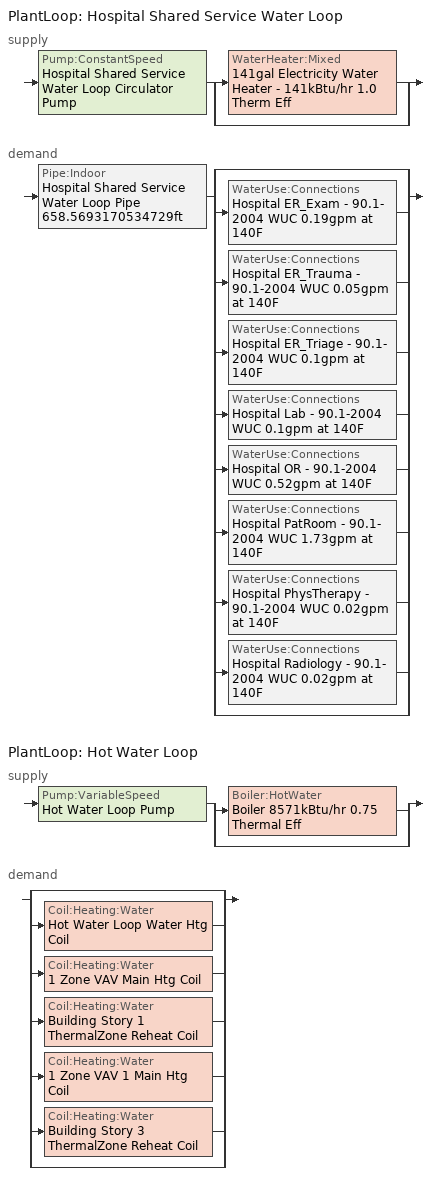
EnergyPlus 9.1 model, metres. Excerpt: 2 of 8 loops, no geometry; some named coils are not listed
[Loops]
PlantLoop 'Hospital Shared Service Water Loop'
 supply: Pump:ConstantSpeed 'Hospital Shared Service Water Loop Circulator Pump' > split
  | WaterHeater:Mixed '141gal Electricity Water Heater - 141kBtu/hr 1.0 Therm Eff'
  | bypass
 demand: Pipe:Indoor 'Hospital Shared Service Water Loop Pipe 658.5693170534729ft' > split
  | bypass
  | WaterUse:Connections 'Hospital ER_Exam - 90.1-2004 WUC 0.19gpm at 140F'
  | WaterUse:Connections 'Hospital ER_Trauma - 90.1-2004 WUC 0.05gpm at 140F'
  | WaterUse:Connections 'Hospital ER_Triage - 90.1-2004 WUC 0.1gpm at 140F'
  | WaterUse:Connections 'Hospital Lab - 90.1-2004 WUC 0.1gpm at 140F'
  | WaterUse:Connections 'Hospital OR - 90.1-2004 WUC 0.52gpm at 140F'
  | WaterUse:Connections 'Hospital PatRoom - 90.1-2004 WUC 1.73gpm at 140F'
  | WaterUse:Connections 'Hospital PhysTherapy - 90.1-2004 WUC 0.02gpm at 140F'
  | WaterUse:Connections 'Hospital Radiology - 90.1-2004 WUC 0.02gpm at 140F'
  | bypass
PlantLoop 'Hot Water Loop'
 supply: Pump:VariableSpeed 'Hot Water Loop Pump' > split
  | Boiler:HotWater 'Boiler 8571kBtu/hr 0.75 Thermal Eff'
  | bypass
 demand: split
  | bypass
  | Coil:Heating:Water 'Hot Water Loop Water Htg Coil'
  | Coil:Heating:Water '1 Zone VAV Main Htg Coil'
  | Coil:Heating:Water 'Building Story 1 ThermalZone Reheat Coil'
  | Coil:Heating:Water '1 Zone VAV 1 Main Htg Coil'
  | Coil:Heating:Water 'Building Story 3 ThermalZone Reheat Coil'
  | bypass
[Material]
Copper pipe 0.75in type L 1: Roughness=Smooth; Thickness {m}=0.001143; Conductivity {W/m-K}=386; Density {kg/m3}=8906.27; Specific Heat {J/kg-K}=385.1856; Thermal Absorptance=0.9; Solar Absorptance=0.7; Visible Absorptance=0.7
[Construction]
Uninsulated copper pipe 0.75in type L 1: Copper pipe 0.75in type L 1
[ZoneControl:Thermostat]
Building Story 2 ThermalZone Thermostat: Zone or ZoneList=Building Story 2 ThermalZone; Control Type Schedule=Building Story 2 ThermalZone Thermostat Schedule; Control Object Type 1=ThermostatSetpoint:DualSetpoint; Control Name 1=Story Mid Blended Space Type Thermostat
[ThermostatSetpoint:DualSetpoint]
Story Mid Blended Space Type Thermostat: Heating Setpoint Temperature Schedule=Hospital HTGSETP_SCH; Cooling Setpoint Temperature Schedule=Hospital CLGSETP_SCH
[Coil:Heating:Water] Availability Schedule=Always On Discrete; U-Factor Times Area Value {W/K}=Autosize; Maximum Water Flow Rate {m3/s}=Autosize; Performance Input Method=UFactorTimesAreaAndDesignWaterFlowRate; Rated Capacity {W}=Autosize; Rated Inlet Water Temperature {C}=82.2222; Rated Outlet Water Temperature {C}=71.1111; Rated Ratio for Air and Water Convection=0.5
Name | Rated Inlet Air Temperature {C} | Rated Outlet Air Temperature {C}
Building Story 1 ThermalZone Reheat Coil; Building Story 3 ThermalZone Reheat Coil | 12.7778 | 40
Hot Water Loop Water Htg Coil | 16.6 | 32.2
[Zone equipment]
Building Story 2 ThermalZone: Building Story 2 ThermalZone PTAC
[Sizing:Zone]
Building Story 2 ThermalZone: Zone Cooling Design Supply Air Temperature Input Method=SupplyAirTemperature; Zone Cooling Design Supply Air Temperature {C}=13.8889; Zone Cooling Design Supply Air Temperature Difference {deltaC}=11.11; Zone Heating Design Supply Air Temperature Input Method=SupplyAirTemperature; Zone Heating Design Supply Air Temperature {C}=50; Zone Heating Design Supply Air Temperature Difference {deltaC}=11.11; Zone Cooling Design Supply Air Humidity Ratio {kgWater/kgDryAir}=0.008; Zone Heating Design Supply Air Humidity Ratio {kgWater/kgDryAir}=0.008; Design Specification Outdoor Air Object=Blended OA 1; Cooling Design Air Flow Method=DesignDay; Cooling Design Air Flow Rate {m3/s}=0; Cooling Minimum Air Flow per Zone Floor Area {m3/s-m2}=0.000762; Cooling Minimum Air Flow {m3/s}=0; Cooling Minimum Air Flow Fraction=0; Heating Design Air Flow Method=DesignDay; Heating Design Air Flow Rate {m3/s}=0; Heating Maximum Air Flow per Zone Floor Area {m3/s-m2}=0.002032; Heating Maximum Air Flow {m3/s}=0.141576; Heating Maximum Air Flow Fraction=0.3; Design Specification Zone Air Distribution Object=Building Story 2 ThermalZone Design Spec Zone Air Dist; Account for Dedicated Outdoor Air System=No
[DesignSpecification:ZoneAirDistribution]
Building Story 2 ThermalZone Design Spec Zone Air Dist: Zone Air Distribution Effectiveness in Cooling Mode=1; Zone Air Distribution Effectiveness in Heating Mode=1
[DesignSpecification:OutdoorAir]
Blended OA 1: Outdoor Air Method=Sum; Outdoor Air Flow per Person {m3/s-person}=0.00257513; Outdoor Air Flow per Zone Floor Area {m3/s-m2}=3.29502e-05; Outdoor Air Flow per Zone {m3/s}=0; Outdoor Air Flow Air Changes per Hour {1/hr}=0.608424
[ZoneHVAC:PackagedTerminalAirConditioner]
Building Story 2 ThermalZone PTAC: Availability Schedule=Always On Discrete; Cooling Supply Air Flow Rate {m3/s}=Autosize; Heating Supply Air Flow Rate {m3/s}=Autosize; No Load Supply Air Flow Rate {m3/s}=Autosize; Cooling Outdoor Air Flow Rate {m3/s}=Autosize; Heating Outdoor Air Flow Rate {m3/s}=Autosize; No Load Outdoor Air Flow Rate {m3/s}=Autosize; Supply Air Fan=Building Story 2 ThermalZone PTAC Fan; Heating Coil=Hot Water Loop Water Htg Coil; Cooling Coil=Building Story 2 ThermalZone PTAC 1spd DX AC Clg Coil 1796kBtu/hr 9.3EER; Fan Placement=DrawThrough; Supply Air Fan Operating Mode Schedule=Always On Discrete
[Fan:ConstantVolume]
Building Story 2 ThermalZone PTAC Fan: Availability Schedule=Always On Discrete; Fan Total Efficiency=0.1595; Pressure Rise {Pa}=331.288; Maximum Flow Rate {m3/s}=AutoSize; Motor Efficiency=0.29; Motor In Airstream Fraction=1
[Coil:Cooling:DX:SingleSpeed]
Building Story 2 ThermalZone PTAC 1spd DX AC Clg Coil 1796kBtu/hr 9.3EER: Availability Schedule=Always On Discrete; Gross Rated Total Cooling Capacity {W}=Autosize; Gross Rated Sensible Heat Ratio=Autosize; Gross Rated Cooling COP {W/W}=3.23448; Rated Air Flow Rate {m3/s}=Autosize; Rated Evaporator Fan Power Per Volume Flow Rate {W/(m3/s)}=773.3; Total Cooling Capacity Function of Temperature Curve=PSZ-Fine Storage DX Coil Cap-FT; Total Cooling Capacity Function of Flow Fraction Curve=DX Coil Cap-FF; Energy Input Ratio Function of Temperature Curve=PSZ-AC DX Coil EIR-FT; Energy Input Ratio Function of Flow Fraction Curve=Split DX Coil EIR-FF; Part Load Fraction Correlation Curve=HPACCOOLPLFFPLR; Condenser Type=AirCooled; Evaporative Condenser Effectiveness=0; Evaporative Condenser Air Flow Rate {m3/s}=Autosize; Evaporative Condenser Pump Rated Power Consumption {W}=Autosize; Crankcase Heater Capacity {W}=0; Maximum Outdoor Dry-Bulb Temperature for Crankcase Heater Operation {C}=0; Basin Heater Capacity {W/K}=0; Basin Heater Setpoint Temperature {C}=10
[SetpointManager:Scheduled] Control Variable=Temperature
Name | Schedule | Setpoint Node or NodeList
Service hot water setpoint manager 1 | Service Water Loop Temp - 140F 1 | Hospital Shared Service Water Loop Supply Outlet Node
Hot Water Loop Setpoint Manager | Hot Water Loop Temp - 180F | Hot Water Loop Supply Outlet Node
[PlantLoop] Fluid Type=Water; Minimum Loop Temperature {C}=10; Maximum Loop Flow Rate {m3/s}=Autosize; Minimum Loop Flow Rate {m3/s}=0; Plant Loop Volume {m3}=Autocalculate; Load Distribution Scheme=Optimal; Plant Loop Demand Calculation Scheme=SingleSetpoint
Name | Plant Equipment Operation Scheme | Maximum Loop Temperature {C}
Hospital Shared Service Water Loop | Hospital Shared Service Water Loop Operation Schemes | 60
Hot Water Loop | Hot Water Loop Operation Schemes | 100
[Sizing:Plant] Loop Type=Heating; Sizing Option=NonCoincident; Zone Timesteps in Averaging Window=1; Coincident Sizing Factor Mode=None
Name | Design Loop Exit Temperature {C} | Loop Design Temperature Difference {deltaC}
Hospital Shared Service Water Loop | 60 | 5
Hot Water Loop | 82.2222 | 11.1111
[Pump:ConstantSpeed]
Hospital Shared Service Water Loop Circulator Pump: Design Flow Rate {m3/s}=Autosize; Design Pump Head {Pa}=29890.7; Design Power Consumption {W}=Autosize; Motor Efficiency=0.825; Fraction of Motor Inefficiencies to Fluid Stream=0; Pump Control Type=Intermittent; Design Power Sizing Method=PowerPerFlowPerPressure; Design Electric Power per Unit Flow Rate {W/(m3/s)}=348701.1; Design Shaft Power per Unit Flow Rate per Unit Head=1.28205
[Pump:VariableSpeed]
Hot Water Loop Pump: Design Maximum Flow Rate {m3/s}=Autosize; Design Pump Head {Pa}=179344; Design Power Consumption {W}=Autosize; Motor Efficiency=0.91; Fraction of Motor Inefficiencies to Fluid Stream=0; Coefficient 1 of the Part Load Performance Curve=0; Coefficient 2 of the Part Load Performance Curve=1; Coefficient 3 of the Part Load Performance Curve=0; Coefficient 4 of the Part Load Performance Curve=0; Design Minimum Flow Rate {m3/s}=0; Pump Control Type=Intermittent; Skin Loss Radiative Fraction=0.5; Design Power Sizing Method=PowerPerFlowPerPressure; Design Electric Power per Unit Flow Rate {W/(m3/s)}=348701.1; Design Shaft Power per Unit Flow Rate per Unit Head=1.28205; Design Minimum Flow Rate Fraction=0
[PlantEquipmentOperationSchemes] Control Scheme Object Type 1=PlantEquipmentOperation:HeatingLoad; Control Scheme Schedule Name 1=Always On Discrete
Name | Control Scheme Name 1
Hospital Shared Service Water Loop Operation Schemes | Hospital Shared Service Water Loop Heating Operation Scheme
Hot Water Loop Operation Schemes | Hot Water Loop Heating Operation Scheme
[PlantEquipmentList]
Hospital Shared Service Water Loop Heating Equipment List: WaterHeater:Mixed, 141gal Electricity Water Heater - 141kBtu/hr 1.0 Therm Eff
Hot Water Loop Heating Equipment List: Boiler:HotWater, Boiler 8571kBtu/hr 0.75 Thermal Eff
[WaterHeater:Mixed]
141gal Electricity Water Heater - 141kBtu/hr 1.0 Therm Eff: Tank Volume {m3}=0.533809; Setpoint Temperature Schedule=Service Water Loop Temp - 140F 1; Deadband Temperature Difference {deltaC}=2; Maximum Temperature Limit {C}=60; Heater Control Type=Cycle; Heater Maximum Capacity {W}=41328.1; Heater Ignition Minimum Flow Rate {m3/s}=0; Heater Ignition Delay {s}=0; Heater Fuel Type=Electricity; Heater Thermal Efficiency=1; Off Cycle Parasitic Fuel Consumption Rate {W}=0; Off Cycle Parasitic Fuel Type=Electricity; Off Cycle Parasitic Heat Fraction to Tank=0; On Cycle Parasitic Fuel Consumption Rate {W}=0; On Cycle Parasitic Fuel Type=Electricity; On Cycle Parasitic Heat Fraction to Tank=0; Ambient Temperature Indicator=Schedule; Ambient Temperature Schedule=Water Heater Ambient Temp Schedule - 71.6f 1; Off Cycle Loss Coefficient to Ambient Temperature {W/K}=3.28294; Off Cycle Loss Fraction to Zone=1; On Cycle Loss Coefficient to Ambient Temperature {W/K}=3.28294; On Cycle Loss Fraction to Zone=1; Use Side Effectiveness=1; Source Side Effectiveness=1; Use Side Design Flow Rate {m3/s}=Autosize; Source Side Design Flow Rate {m3/s}=Autosize; Indirect Water Heating Recovery Time {hr}=1.5; Source Side Flow Control Mode=IndirectHeatPrimarySetpoint
[WaterUse:Connections]
Name | Water Use Equipment Name 1
Hospital ER_Exam - 90.1-2004 WUC 0.19gpm at 140F | Hospital ER_Exam - 90.1-2004 Service Water Use 0.19gpm at 140F
Hospital ER_Trauma - 90.1-2004 WUC 0.05gpm at 140F | Hospital ER_Trauma - 90.1-2004 Service Water Use 0.05gpm at 140F
Hospital ER_Triage - 90.1-2004 WUC 0.1gpm at 140F | Hospital ER_Triage - 90.1-2004 Service Water Use 0.1gpm at 140F
Hospital Lab - 90.1-2004 WUC 0.1gpm at 140F | Hospital Lab - 90.1-2004 Service Water Use 0.1gpm at 140F
Hospital OR - 90.1-2004 WUC 0.52gpm at 140F | Hospital OR - 90.1-2004 Service Water Use 0.52gpm at 140F
Hospital PatRoom - 90.1-2004 WUC 1.73gpm at 140F | Hospital PatRoom - 90.1-2004 Service Water Use 1.73gpm at 140F
Hospital PhysTherapy - 90.1-2004 WUC 0.02gpm at 140F | Hospital PhysTherapy - 90.1-2004 Service Water Use 0.02gpm at 140F
Hospital Radiology - 90.1-2004 WUC 0.02gpm at 140F | Hospital Radiology - 90.1-2004 Service Water Use 0.02gpm at 140F
[WaterUse:Equipment] Sensible Fraction Schedule=Fraction Sensible - 0.2; Latent Fraction Schedule=Fraction Latent - 0.05
Name | Peak Flow Rate {m3/s} | Flow Rate Fraction Schedule | Target Temperature Schedule
Hospital ER_Exam - 90.1-2004 Service Water Use 0.19gpm at 140F | 1.19498e-05 | Hospital BLDG_SWH_EXTD_SCH | Mixed Water At Faucet Temp - 140F
Hospital ER_Trauma - 90.1-2004 Service Water Use 0.05gpm at 140F | 3.01763e-06 | Hospital BLDG_SWH_EXTD_SCH | Mixed Water At Faucet Temp - 140F 1
Hospital ER_Triage - 90.1-2004 Service Water Use 0.1gpm at 140F | 6.03526e-06 | Hospital BLDG_SWH_EXTD_SCH | Mixed Water At Faucet Temp - 140F 2
Hospital Lab - 90.1-2004 Service Water Use 0.1gpm at 140F | 5.99714e-06 | Hospital BLDG_SWH_SCH | Mixed Water At Faucet Temp - 140F 4
Hospital OR - 90.1-2004 Service Water Use 0.52gpm at 140F | 3.29525e-05 | Hospital BLDG_SWH_SCH | Mixed Water At Faucet Temp - 140F 5
Hospital PatRoom - 90.1-2004 Service Water Use 1.73gpm at 140F | 0.000109281 | Hospital BLDG_SWH_EXTD_SCH | Mixed Water At Faucet Temp - 140F 6
Hospital PhysTherapy - 90.1-2004 Service Water Use 0.02gpm at 140F | 1.48824e-06 | Hospital BLDG_SWH_SCH | Mixed Water At Faucet Temp - 140F 7
Hospital Radiology - 90.1-2004 Service Water Use 0.02gpm at 140F | 1.49674e-06 | Hospital BLDG_SWH_EXTD_SCH | Mixed Water At Faucet Temp - 140F 8
[PlantEquipmentOperation:HeatingLoad] Load Range Lower Limit 1 {W}=0; Load Range Upper Limit 1 {W}=1000000000
Name | Range Equipment List Name 1
Hospital Shared Service Water Loop Heating Operation Scheme | Hospital Shared Service Water Loop Heating Equipment List
Hot Water Loop Heating Operation Scheme | Hot Water Loop Heating Equipment List
[Pipe:Indoor]
Hospital Shared Service Water Loop Pipe 658.5693170534729ft: Construction=Uninsulated copper pipe 0.75in type L 1; Environment Type=Schedule; Ambient Temperature Schedule=Hospital Shared Service Water Loop Piping Air Temp - 70F; Ambient Air Velocity Schedule=Hospital Shared Service Water Loop Piping Air Velocity - 0.67mph; Pipe Inside Diameter {m}=0.019939; Pipe Length {m}=200.732
[Boiler:HotWater]
Boiler 8571kBtu/hr 0.75 Thermal Eff: Fuel Type=NaturalGas; Nominal Capacity {W}=Autosize; Nominal Thermal Efficiency=0.75; Efficiency Curve Temperature Evaluation Variable=LeavingBoiler; Normalized Boiler Efficiency Curve=Boiler with No Minimum Turndown; Design Water Flow Rate {m3/s}=Autosize; Minimum Part Load Ratio=0; Maximum Part Load Ratio=1.2; Optimum Part Load Ratio=1; Water Outlet Upper Temperature Limit {C}=95; Boiler Flow Mode=LeavingSetpointModulated; Parasitic Electric Load {W}=0; Sizing Factor=1
[Schedule:Compact]
Building Story 2 ThermalZone Thermostat Schedule: Through: 12/31, For: AllDays, Until: 24:00, 4
[Schedule:Day:Interval]
Hospital HTGSETP_SCH Default; Hospital HTGSETP_SCH Summer Design Day; Hospital HTGSETP_SCH Winter Design Day: No, 24:00, 21
Hospital CLGSETP_SCH Default; Hospital CLGSETP_SCH Summer Design Day; Hospital CLGSETP_SCH Winter Design Day: No, 24:00, 24
Fraction Latent - 0.05 Default: No, 24:00, 0.05
Fraction Sensible - 0.2 Default: No, 24:00, 0.2
Hospital BLDG_SWH_EXTD_SCH Default; Hospital BLDG_SWH_EXTD_SCH Default|WntrDsn|Sat Day; Hospital BLDG_SWH_EXTD_SCH Winter Design Day: No, 08:00, 0.3, 09:00, 0.4, 10:00, 0.5, 17:00, 0.6, 18:00, 0.5, 24:00, 0.3
Hospital BLDG_SWH_EXTD_SCH SmrDsn|Wkdy Day; Hospital BLDG_SWH_EXTD_SCH Summer Design Day: No, 07:00, 0.3, 08:00, 0.5, 09:00, 0.58, 10:00, 0.66, 11:00, 0.78, 12:00, 0.82, 13:00, 0.71, 14:00, 0.82, 15:00, 0.78, 16:00, 0.74, 17:00, 0.63, 18:00, 0.41, 21:00, 0.35, 24:00, 0.3
Hospital BLDG_SWH_SCH Default: No, 08:00, 0, 16:00, 0.01, 24:00, 0
Hospital BLDG_SWH_SCH SmrDsn|Wkdy Day; Hospital BLDG_SWH_SCH Summer Design Day: No, 07:00, 0, 08:00, 0.17, 09:00, 0.58, 10:00, 0.66, 11:00, 0.78, 12:00, 0.82, 13:00, 0.71, 14:00, 0.82, 15:00, 0.78, 16:00, 0.74, 17:00, 0.63, 18:00, 0.41, 21:00, 0.18, 22:00, 0.1, 24:00, 0
Hospital BLDG_SWH_SCH Winter Design Day; Hospital BLDG_SWH_SCH WntrDsn|Sat Day: No, 07:00, 0, 08:00, 0.01, 09:00, 0.2, 10:00, 0.28, 12:00, 0.3, 14:00, 0.24, 17:00, 0.23, 19:00, 0.1, 24:00, 0
Hospital Shared Service Water Loop Piping Air Temp - 70F Default: No, 24:00, 21.1111
Hospital Shared Service Water Loop Piping Air Velocity - 0.67mph Default: No, 24:00, 0.3
Hot Water Loop Temp - 180F Default: No, 24:00, 82.2222
Mixed Water At Faucet Temp - 140F Default; Mixed Water At Faucet Temp - 140F Default 1; Mixed Water At Faucet Temp - 140F Default 2; Mixed Water At Faucet Temp - 140F Default 4; Mixed Water At Faucet Temp - 140F Default 5; Mixed Water At Faucet Temp - 140F Default 6; Mixed Water At Faucet Temp - 140F Default 7; Mixed Water At Faucet Temp - 140F Default 8; Service Water Loop Temp - 140F Default 1: No, 24:00, 60
Water Heater Ambient Temp Schedule - 71.6f Default 1: No, 24:00, 22
[Schedule:Week:Daily]
Hospital HTGSETP_SCH Week Rule - Jan1-Dec31: Hospital HTGSETP_SCH Default, Hospital HTGSETP_SCH Default, Hospital HTGSETP_SCH Default, Hospital HTGSETP_SCH Default, Hospital HTGSETP_SCH Default, Hospital HTGSETP_SCH Default, Hospital HTGSETP_SCH Default, Hospital HTGSETP_SCH Default, Hospital HTGSETP_SCH Summer Design Day, Hospital HTGSETP_SCH Winter Design Day, Hospital HTGSETP_SCH Default, Hospital HTGSETP_SCH Default
Hospital CLGSETP_SCH Week Rule - Jan1-Dec31: Hospital CLGSETP_SCH Default, Hospital CLGSETP_SCH Default, Hospital CLGSETP_SCH Default, Hospital CLGSETP_SCH Default, Hospital CLGSETP_SCH Default, Hospital CLGSETP_SCH Default, Hospital CLGSETP_SCH Default, Hospital CLGSETP_SCH Default, Hospital CLGSETP_SCH Summer Design Day, Hospital CLGSETP_SCH Winter Design Day, Hospital CLGSETP_SCH Default, Hospital CLGSETP_SCH Default
Fraction Latent - 0.05 Week Rule - Jan1-Dec31: Fraction Latent - 0.05 Default, Fraction Latent - 0.05 Default, Fraction Latent - 0.05 Default, Fraction Latent - 0.05 Default, Fraction Latent - 0.05 Default, Fraction Latent - 0.05 Default, Fraction Latent - 0.05 Default, Fraction Latent - 0.05 Default, Fraction Latent - 0.05 Default, Fraction Latent - 0.05 Default, Fraction Latent - 0.05 Default, Fraction Latent - 0.05 Default
Fraction Sensible - 0.2 Week Rule - Jan1-Dec31: Fraction Sensible - 0.2 Default, Fraction Sensible - 0.2 Default, Fraction Sensible - 0.2 Default, Fraction Sensible - 0.2 Default, Fraction Sensible - 0.2 Default, Fraction Sensible - 0.2 Default, Fraction Sensible - 0.2 Default, Fraction Sensible - 0.2 Default, Fraction Sensible - 0.2 Default, Fraction Sensible - 0.2 Default, Fraction Sensible - 0.2 Default, Fraction Sensible - 0.2 Default
Hospital BLDG_SWH_EXTD_SCH Week Rule - Jan1-Jan5: Hospital BLDG_SWH_EXTD_SCH Default, Hospital BLDG_SWH_EXTD_SCH Default, Hospital BLDG_SWH_EXTD_SCH SmrDsn|Wkdy Day, Hospital BLDG_SWH_EXTD_SCH SmrDsn|Wkdy Day, Hospital BLDG_SWH_EXTD_SCH SmrDsn|Wkdy Day, Hospital BLDG_SWH_EXTD_SCH SmrDsn|Wkdy Day, Hospital BLDG_SWH_EXTD_SCH Default|WntrDsn|Sat Day, Hospital BLDG_SWH_EXTD_SCH Default, Hospital BLDG_SWH_EXTD_SCH Summer Design Day, Hospital BLDG_SWH_EXTD_SCH Winter Design Day, Hospital BLDG_SWH_EXTD_SCH Default, Hospital BLDG_SWH_EXTD_SCH Default
Hospital BLDG_SWH_EXTD_SCH Week Rule - Jan6-Dec31: Hospital BLDG_SWH_EXTD_SCH Default, Hospital BLDG_SWH_EXTD_SCH SmrDsn|Wkdy Day, Hospital BLDG_SWH_EXTD_SCH SmrDsn|Wkdy Day, Hospital BLDG_SWH_EXTD_SCH SmrDsn|Wkdy Day, Hospital BLDG_SWH_EXTD_SCH SmrDsn|Wkdy Day, Hospital BLDG_SWH_EXTD_SCH SmrDsn|Wkdy Day, Hospital BLDG_SWH_EXTD_SCH Default|WntrDsn|Sat Day, Hospital BLDG_SWH_EXTD_SCH Default, Hospital BLDG_SWH_EXTD_SCH Summer Design Day, Hospital BLDG_SWH_EXTD_SCH Winter Design Day, Hospital BLDG_SWH_EXTD_SCH Default, Hospital BLDG_SWH_EXTD_SCH Default
Hospital BLDG_SWH_SCH Week Rule - Jan1-Jan5: Hospital BLDG_SWH_SCH Default, Hospital BLDG_SWH_SCH Default, Hospital BLDG_SWH_SCH SmrDsn|Wkdy Day, Hospital BLDG_SWH_SCH SmrDsn|Wkdy Day, Hospital BLDG_SWH_SCH SmrDsn|Wkdy Day, Hospital BLDG_SWH_SCH SmrDsn|Wkdy Day, Hospital BLDG_SWH_SCH WntrDsn|Sat Day, Hospital BLDG_SWH_SCH Default, Hospital BLDG_SWH_SCH Summer Design Day, Hospital BLDG_SWH_SCH Winter Design Day, Hospital BLDG_SWH_SCH Default, Hospital BLDG_SWH_SCH Default
Hospital BLDG_SWH_SCH Week Rule - Jan6-Dec31: Hospital BLDG_SWH_SCH Default, Hospital BLDG_SWH_SCH SmrDsn|Wkdy Day, Hospital BLDG_SWH_SCH SmrDsn|Wkdy Day, Hospital BLDG_SWH_SCH SmrDsn|Wkdy Day, Hospital BLDG_SWH_SCH SmrDsn|Wkdy Day, Hospital BLDG_SWH_SCH SmrDsn|Wkdy Day, Hospital BLDG_SWH_SCH WntrDsn|Sat Day, Hospital BLDG_SWH_SCH Default, Hospital BLDG_SWH_SCH Summer Design Day, Hospital BLDG_SWH_SCH Winter Design Day, Hospital BLDG_SWH_SCH Default, Hospital BLDG_SWH_SCH Default
Hospital Shared Service Water Loop Piping Air Temp - 70F Week Rule - Jan1-Dec31: Hospital Shared Service Water Loop Piping Air Temp - 70F Default, Hospital Shared Service Water Loop Piping Air Temp - 70F Default, Hospital Shared Service Water Loop Piping Air Temp - 70F Default, Hospital Shared Service Water Loop Piping Air Temp - 70F Default, Hospital Shared Service Water Loop Piping Air Temp - 70F Default, Hospital Shared Service Water Loop Piping Air Temp - 70F Default, Hospital Shared Service Water Loop Piping Air Temp - 70F Default, Hospital Shared Service Water Loop Piping Air Temp - 70F Default, Hospital Shared Service Water Loop Piping Air Temp - 70F Default, Hospital Shared Service Water Loop Piping Air Temp - 70F Default, Hospital Shared Service Water Loop Piping Air Temp - 70F Default, Hospital Shared Service Water Loop Piping Air Temp - 70F Default
Hospital Shared Service Water Loop Piping Air Velocity - 0.67mph Week Rule - Jan1-Dec31: Hospital Shared Service Water Loop Piping Air Velocity - 0.67mph Default, Hospital Shared Service Water Loop Piping Air Velocity - 0.67mph Default, Hospital Shared Service Water Loop Piping Air Velocity - 0.67mph Default, Hospital Shared Service Water Loop Piping Air Velocity - 0.67mph Default, Hospital Shared Service Water Loop Piping Air Velocity - 0.67mph Default, Hospital Shared Service Water Loop Piping Air Velocity - 0.67mph Default, Hospital Shared Service Water Loop Piping Air Velocity - 0.67mph Default, Hospital Shared Service Water Loop Piping Air Velocity - 0.67mph Default, Hospital Shared Service Water Loop Piping Air Velocity - 0.67mph Default, Hospital Shared Service Water Loop Piping Air Velocity - 0.67mph Default, Hospital Shared Service Water Loop Piping Air Velocity - 0.67mph Default, Hospital Shared Service Water Loop Piping Air Velocity - 0.67mph Default
Hot Water Loop Temp - 180F Week Rule - Jan1-Dec31: Hot Water Loop Temp - 180F Default, Hot Water Loop Temp - 180F Default, Hot Water Loop Temp - 180F Default, Hot Water Loop Temp - 180F Default, Hot Water Loop Temp - 180F Default, Hot Water Loop Temp - 180F Default, Hot Water Loop Temp - 180F Default, Hot Water Loop Temp - 180F Default, Hot Water Loop Temp - 180F Default, Hot Water Loop Temp - 180F Default, Hot Water Loop Temp - 180F Default, Hot Water Loop Temp - 180F Default
Mixed Water At Faucet Temp - 140F Week Rule - Jan1-Dec31: Mixed Water At Faucet Temp - 140F Default, Mixed Water At Faucet Temp - 140F Default, Mixed Water At Faucet Temp - 140F Default, Mixed Water At Faucet Temp - 140F Default, Mixed Water At Faucet Temp - 140F Default, Mixed Water At Faucet Temp - 140F Default, Mixed Water At Faucet Temp - 140F Default, Mixed Water At Faucet Temp - 140F Default, Mixed Water At Faucet Temp - 140F Default, Mixed Water At Faucet Temp - 140F Default, Mixed Water At Faucet Temp - 140F Default, Mixed Water At Faucet Temp - 140F Default
Mixed Water At Faucet Temp - 140F 1 Week Rule - Jan1-Dec31: Mixed Water At Faucet Temp - 140F Default 1, Mixed Water At Faucet Temp - 140F Default 1, Mixed Water At Faucet Temp - 140F Default 1, Mixed Water At Faucet Temp - 140F Default 1, Mixed Water At Faucet Temp - 140F Default 1, Mixed Water At Faucet Temp - 140F Default 1, Mixed Water At Faucet Temp - 140F Default 1, Mixed Water At Faucet Temp - 140F Default 1, Mixed Water At Faucet Temp - 140F Default 1, Mixed Water At Faucet Temp - 140F Default 1, Mixed Water At Faucet Temp - 140F Default 1, Mixed Water At Faucet Temp - 140F Default 1
Mixed Water At Faucet Temp - 140F 2 Week Rule - Jan1-Dec31: Mixed Water At Faucet Temp - 140F Default 2, Mixed Water At Faucet Temp - 140F Default 2, Mixed Water At Faucet Temp - 140F Default 2, Mixed Water At Faucet Temp - 140F Default 2, Mixed Water At Faucet Temp - 140F Default 2, Mixed Water At Faucet Temp - 140F Default 2, Mixed Water At Faucet Temp - 140F Default 2, Mixed Water At Faucet Temp - 140F Default 2, Mixed Water At Faucet Temp - 140F Default 2, Mixed Water At Faucet Temp - 140F Default 2, Mixed Water At Faucet Temp - 140F Default 2, Mixed Water At Faucet Temp - 140F Default 2
Mixed Water At Faucet Temp - 140F 4 Week Rule - Jan1-Dec31: Mixed Water At Faucet Temp - 140F Default 4, Mixed Water At Faucet Temp - 140F Default 4, Mixed Water At Faucet Temp - 140F Default 4, Mixed Water At Faucet Temp - 140F Default 4, Mixed Water At Faucet Temp - 140F Default 4, Mixed Water At Faucet Temp - 140F Default 4, Mixed Water At Faucet Temp - 140F Default 4, Mixed Water At Faucet Temp - 140F Default 4, Mixed Water At Faucet Temp - 140F Default 4, Mixed Water At Faucet Temp - 140F Default 4, Mixed Water At Faucet Temp - 140F Default 4, Mixed Water At Faucet Temp - 140F Default 4
Mixed Water At Faucet Temp - 140F 5 Week Rule - Jan1-Dec31: Mixed Water At Faucet Temp - 140F Default 5, Mixed Water At Faucet Temp - 140F Default 5, Mixed Water At Faucet Temp - 140F Default 5, Mixed Water At Faucet Temp - 140F Default 5, Mixed Water At Faucet Temp - 140F Default 5, Mixed Water At Faucet Temp - 140F Default 5, Mixed Water At Faucet Temp - 140F Default 5, Mixed Water At Faucet Temp - 140F Default 5, Mixed Water At Faucet Temp - 140F Default 5, Mixed Water At Faucet Temp - 140F Default 5, Mixed Water At Faucet Temp - 140F Default 5, Mixed Water At Faucet Temp - 140F Default 5
Mixed Water At Faucet Temp - 140F 6 Week Rule - Jan1-Dec31: Mixed Water At Faucet Temp - 140F Default 6, Mixed Water At Faucet Temp - 140F Default 6, Mixed Water At Faucet Temp - 140F Default 6, Mixed Water At Faucet Temp - 140F Default 6, Mixed Water At Faucet Temp - 140F Default 6, Mixed Water At Faucet Temp - 140F Default 6, Mixed Water At Faucet Temp - 140F Default 6, Mixed Water At Faucet Temp - 140F Default 6, Mixed Water At Faucet Temp - 140F Default 6, Mixed Water At Faucet Temp - 140F Default 6, Mixed Water At Faucet Temp - 140F Default 6, Mixed Water At Faucet Temp - 140F Default 6
Mixed Water At Faucet Temp - 140F 7 Week Rule - Jan1-Dec31: Mixed Water At Faucet Temp - 140F Default 7, Mixed Water At Faucet Temp - 140F Default 7, Mixed Water At Faucet Temp - 140F Default 7, Mixed Water At Faucet Temp - 140F Default 7, Mixed Water At Faucet Temp - 140F Default 7, Mixed Water At Faucet Temp - 140F Default 7, Mixed Water At Faucet Temp - 140F Default 7, Mixed Water At Faucet Temp - 140F Default 7, Mixed Water At Faucet Temp - 140F Default 7, Mixed Water At Faucet Temp - 140F Default 7, Mixed Water At Faucet Temp - 140F Default 7, Mixed Water At Faucet Temp - 140F Default 7
Mixed Water At Faucet Temp - 140F 8 Week Rule - Jan1-Dec31: Mixed Water At Faucet Temp - 140F Default 8, Mixed Water At Faucet Temp - 140F Default 8, Mixed Water At Faucet Temp - 140F Default 8, Mixed Water At Faucet Temp - 140F Default 8, Mixed Water At Faucet Temp - 140F Default 8, Mixed Water At Faucet Temp - 140F Default 8, Mixed Water At Faucet Temp - 140F Default 8, Mixed Water At Faucet Temp - 140F Default 8, Mixed Water At Faucet Temp - 140F Default 8, Mixed Water At Faucet Temp - 140F Default 8, Mixed Water At Faucet Temp - 140F Default 8, Mixed Water At Faucet Temp - 140F Default 8
Service Water Loop Temp - 140F 1 Week Rule - Jan1-Dec31: Service Water Loop Temp - 140F Default 1, Service Water Loop Temp - 140F Default 1, Service Water Loop Temp - 140F Default 1, Service Water Loop Temp - 140F Default 1, Service Water Loop Temp - 140F Default 1, Service Water Loop Temp - 140F Default 1, Service Water Loop Temp - 140F Default 1, Service Water Loop Temp - 140F Default 1, Service Water Loop Temp - 140F Default 1, Service Water Loop Temp - 140F Default 1, Service Water Loop Temp - 140F Default 1, Service Water Loop Temp - 140F Default 1
Water Heater Ambient Temp Schedule - 71.6f 1 Week Rule - Jan1-Dec31: Water Heater Ambient Temp Schedule - 71.6f Default 1, Water Heater Ambient Temp Schedule - 71.6f Default 1, Water Heater Ambient Temp Schedule - 71.6f Default 1, Water Heater Ambient Temp Schedule - 71.6f Default 1, Water Heater Ambient Temp Schedule - 71.6f Default 1, Water Heater Ambient Temp Schedule - 71.6f Default 1, Water Heater Ambient Temp Schedule - 71.6f Default 1, Water Heater Ambient Temp Schedule - 71.6f Default 1, Water Heater Ambient Temp Schedule - 71.6f Default 1, Water Heater Ambient Temp Schedule - 71.6f Default 1, Water Heater Ambient Temp Schedule - 71.6f Default 1, Water Heater Ambient Temp Schedule - 71.6f Default 1
[Schedule:Year]
Hospital HTGSETP_SCH: Hospital HTGSETP_SCH Week Rule - Jan1-Dec31, 1, 1, 12, 31
Hospital CLGSETP_SCH: Hospital CLGSETP_SCH Week Rule - Jan1-Dec31, 1, 1, 12, 31
Fraction Latent - 0.05: Fraction Latent - 0.05 Week Rule - Jan1-Dec31, 1, 1, 12, 31
Fraction Sensible - 0.2: Fraction Sensible - 0.2 Week Rule - Jan1-Dec31, 1, 1, 12, 31
Hospital BLDG_SWH_EXTD_SCH: Hospital BLDG_SWH_EXTD_SCH Week Rule - Jan1-Jan5, 1, 1, 1, 5, Hospital BLDG_SWH_EXTD_SCH Week Rule - Jan6-Dec31, 1, 6, 12, 31
Hospital BLDG_SWH_SCH: Hospital BLDG_SWH_SCH Week Rule - Jan1-Jan5, 1, 1, 1, 5, Hospital BLDG_SWH_SCH Week Rule - Jan6-Dec31, 1, 6, 12, 31
Hospital Shared Service Water Loop Piping Air Temp - 70F: Hospital Shared Service Water Loop Piping Air Temp - 70F Week Rule - Jan1-Dec31, 1, 1, 12, 31
Hospital Shared Service Water Loop Piping Air Velocity - 0.67mph: Hospital Shared Service Water Loop Piping Air Velocity - 0.67mph Week Rule - Jan1-Dec31, 1, 1, 12, 31
Hot Water Loop Temp - 180F: Hot Water Loop Temp - 180F Week Rule - Jan1-Dec31, 1, 1, 12, 31
Mixed Water At Faucet Temp - 140F: Mixed Water At Faucet Temp - 140F Week Rule - Jan1-Dec31, 1, 1, 12, 31
Mixed Water At Faucet Temp - 140F 1: Mixed Water At Faucet Temp - 140F 1 Week Rule - Jan1-Dec31, 1, 1, 12, 31
Mixed Water At Faucet Temp - 140F 2: Mixed Water At Faucet Temp - 140F 2 Week Rule - Jan1-Dec31, 1, 1, 12, 31
Mixed Water At Faucet Temp - 140F 4: Mixed Water At Faucet Temp - 140F 4 Week Rule - Jan1-Dec31, 1, 1, 12, 31
Mixed Water At Faucet Temp - 140F 5: Mixed Water At Faucet Temp - 140F 5 Week Rule - Jan1-Dec31, 1, 1, 12, 31
Mixed Water At Faucet Temp - 140F 6: Mixed Water At Faucet Temp - 140F 6 Week Rule - Jan1-Dec31, 1, 1, 12, 31
Mixed Water At Faucet Temp - 140F 7: Mixed Water At Faucet Temp - 140F 7 Week Rule - Jan1-Dec31, 1, 1, 12, 31
Mixed Water At Faucet Temp - 140F 8: Mixed Water At Faucet Temp - 140F 8 Week Rule - Jan1-Dec31, 1, 1, 12, 31
Service Water Loop Temp - 140F 1: Service Water Loop Temp - 140F 1 Week Rule - Jan1-Dec31, 1, 1, 12, 31
Water Heater Ambient Temp Schedule - 71.6f 1: Water Heater Ambient Temp Schedule - 71.6f 1 Week Rule - Jan1-Dec31, 1, 1, 12, 31
[Schedule:Constant]
Always On Discrete: Hourly Value=1
[Curve:Biquadratic] Minimum Value of x {BasedOnField A2}=12.77778; Maximum Value of x {BasedOnField A2}=23.88889; Minimum Value of y {BasedOnField A3}=23.88889; Maximum Value of y {BasedOnField A3}=46.11111
Name | Coefficient1 Constant | Coefficient2 x | Coefficient3 x**2 | Coefficient4 y | Coefficient5 y**2 | Coefficient6 x*y
PSZ-Fine Storage DX Coil Cap-FT | 0.942588 | 0.00954335 | 0.00068377 | -0.0110427 | 5.249e-06 | -9.72e-06
PSZ-AC DX Coil EIR-FT | 0.342414 | 0.034885 | -0.0006237 | 0.00497722 | 0.000437951 | -0.000728028
[Curve:Quadratic]
Name | Coefficient1 Constant | Coefficient2 x | Coefficient3 x**2 | Minimum Value of x {BasedOnField A2} | Maximum Value of x {BasedOnField A2}
DX Coil Cap-FF | 0.8 | 0.2 | 0 | 0.5 | 1.5
Split DX Coil EIR-FF | 1.1552 | -0.1808 | 0.0256 | 0.5 | 1.5
HPACCOOLPLFFPLR | 0.85 | 0.15 | 0 | 0 | 1
[Curve:Cubic]
Boiler with No Minimum Turndown: Coefficient1 Constant=0.7463; Coefficient2 x=1.3196; Coefficient3 x**2=-2.2154; Coefficient4 x**3=1.1674; Minimum Value of x {BasedOnField A2}=0; Maximum Value of x {BasedOnField A2}=1.3
